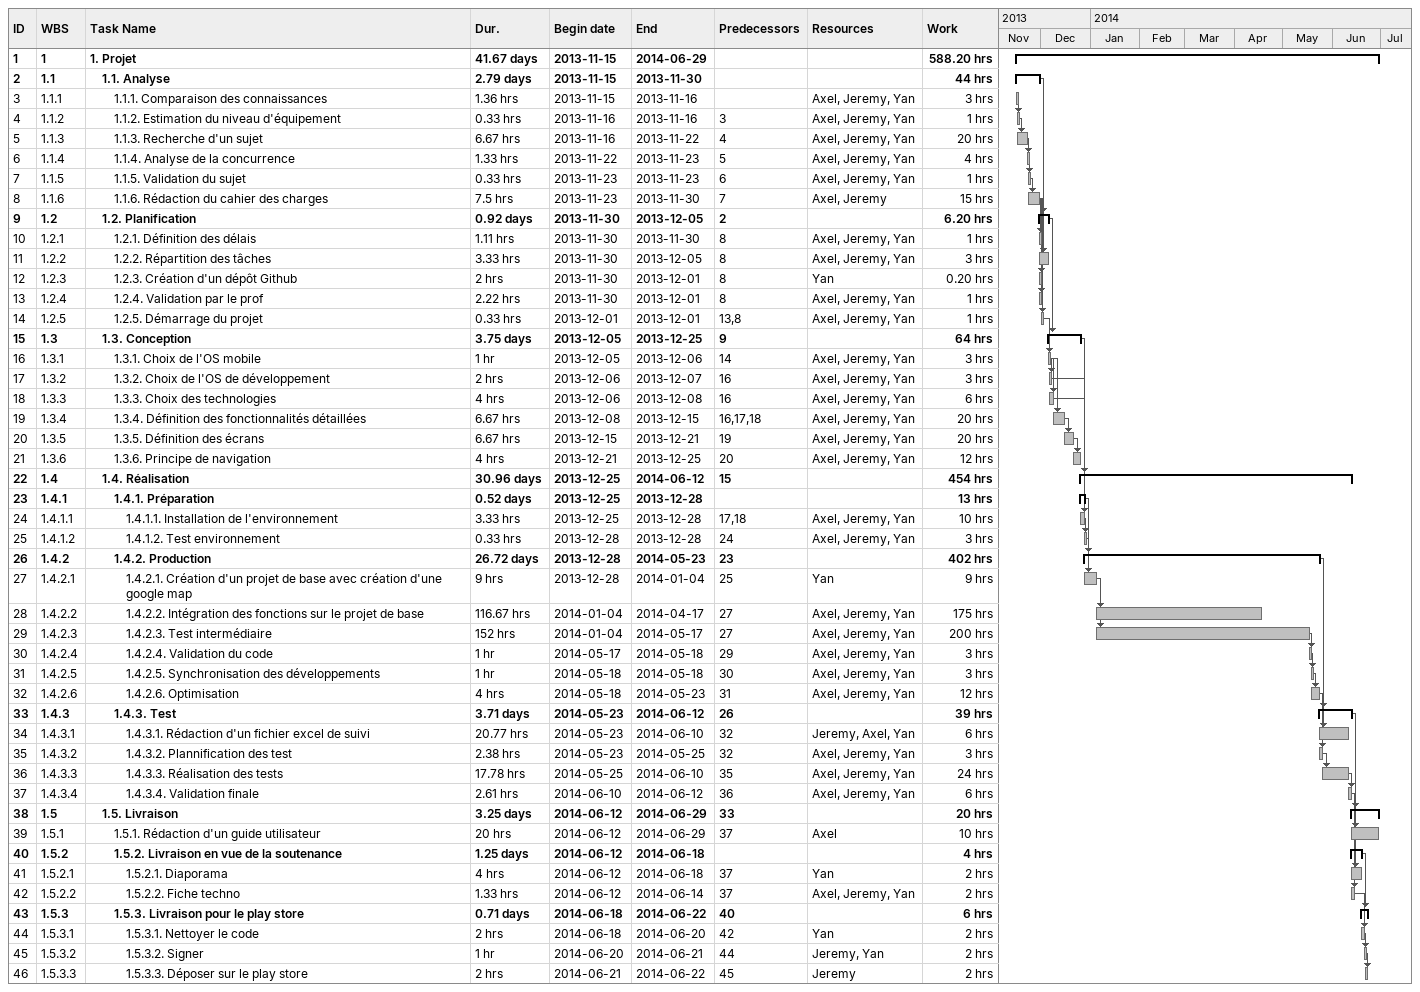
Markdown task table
| ID | WBS | Task | Duration | Start | Finish | Predecessors | Resources | Work (h) |
|---|---|---|---|---|---|---|---|---|
| 1 | 1 | **1. Projet** | 41.67d | 2013-11-15 | 2014-06-29 |  |  | 588.20 |
| 2 | 1.1 | **1.1. Analyse** | 2.79d | 2013-11-15 | 2013-11-30 |  |  | 44 |
| 3 | 1.1.1 | 1.1.1. Comparaison des connaissances | 1.36h | 2013-11-15 | 2013-11-16 |  | Axel, Jeremy, Yan | 3 |
| 4 | 1.1.2 | 1.1.2. Estimation du niveau d'équipement | 0.33h | 2013-11-16 | 2013-11-16 | 3 | Axel, Jeremy, Yan | 1 |
| 5 | 1.1.3 | 1.1.3. Recherche d'un sujet | 6.67h | 2013-11-16 | 2013-11-22 | 4 | Axel, Jeremy, Yan | 20 |
| 6 | 1.1.4 | 1.1.4. Analyse de la concurrence | 1.33h | 2013-11-22 | 2013-11-23 | 5 | Axel, Jeremy, Yan | 4 |
| 7 | 1.1.5 | 1.1.5. Validation du sujet | 0.33h | 2013-11-23 | 2013-11-23 | 6 | Axel, Jeremy, Yan | 1 |
| 8 | 1.1.6 | 1.1.6. Rédaction du cahier des charges | 7.5h | 2013-11-23 | 2013-11-30 | 7 | Axel, Jeremy | 15 |
| 9 | 1.2 | **1.2. Planification** | 0.92d | 2013-11-30 | 2013-12-05 | 2 |  | 6.20 |
| 10 | 1.2.1 | 1.2.1. Définition des délais | 1.11h | 2013-11-30 | 2013-11-30 | 8 | Axel, Jeremy, Yan | 1 |
| 11 | 1.2.2 | 1.2.2. Répartition des tâches | 3.33h | 2013-11-30 | 2013-12-05 | 8 | Axel, Jeremy, Yan | 3 |
| 12 | 1.2.3 | 1.2.3. Création d'un dépôt Github | 2h | 2013-11-30 | 2013-12-01 | 8 | Yan | 0.20 |
| 13 | 1.2.4 | 1.2.4. Validation par le prof | 2.22h | 2013-11-30 | 2013-12-01 | 8 | Axel, Jeremy, Yan | 1 |
| 14 | 1.2.5 | 1.2.5. Démarrage du projet | 0.33h | 2013-12-01 | 2013-12-01 | 13, 8 | Axel, Jeremy, Yan | 1 |
| 15 | 1.3 | **1.3. Conception** | 3.75d | 2013-12-05 | 2013-12-25 | 9 |  | 64 |
| 16 | 1.3.1 | 1.3.1. Choix de l'OS mobile | 1h | 2013-12-05 | 2013-12-06 | 14 | Axel, Jeremy, Yan | 3 |
| 17 | 1.3.2 | 1.3.2. Choix de l'OS de développement | 2h | 2013-12-06 | 2013-12-07 | 16 | Axel, Jeremy, Yan | 3 |
| 18 | 1.3.3 | 1.3.3. Choix des technologies | 4h | 2013-12-06 | 2013-12-08 | 16 | Axel, Jeremy, Yan | 6 |
| 19 | 1.3.4 | 1.3.4. Définition des fonctionnalités détaillées | 6.67h | 2013-12-08 | 2013-12-15 | 16, 17, 18 | Axel, Jeremy, Yan | 20 |
| 20 | 1.3.5 | 1.3.5. Définition des écrans | 6.67h | 2013-12-15 | 2013-12-21 | 19 | Axel, Jeremy, Yan | 20 |
| 21 | 1.3.6 | 1.3.6. Principe de navigation | 4h | 2013-12-21 | 2013-12-25 | 20 | Axel, Jeremy, Yan | 12 |
| 22 | 1.4 | **1.4. Réalisation** | 30.96d | 2013-12-25 | 2014-06-12 | 15 |  | 454 |
| 23 | 1.4.1 | **1.4.1. Préparation** | 0.52d | 2013-12-25 | 2013-12-28 |  |  | 13 |
| 24 | 1.4.1.1 | 1.4.1.1. Installation de l'environnement | 3.33h | 2013-12-25 | 2013-12-28 | 17, 18 | Axel, Jeremy, Yan | 10 |
| 25 | 1.4.1.2 | 1.4.1.2. Test environnement | 0.33h | 2013-12-28 | 2013-12-28 | 24 | Axel, Jeremy, Yan | 3 |
| 26 | 1.4.2 | **1.4.2. Production** | 26.72d | 2013-12-28 | 2014-05-23 | 23 |  | 402 |
| 27 | 1.4.2.1 | 1.4.2.1. Création d'un projet de base avec création d'une google map | 9h | 2013-12-28 | 2014-01-04 | 25 | Yan | 9 |
| 28 | 1.4.2.2 | 1.4.2.2. Intégration des fonctions sur le projet de base | 116.67h | 2014-01-04 | 2014-04-17 | 27 | Axel, Jeremy, Yan | 175 |
| 29 | 1.4.2.3 | 1.4.2.3. Test intermédiaire | 152h | 2014-01-04 | 2014-05-17 | 27 | Axel, Jeremy, Yan | 200 |
| 30 | 1.4.2.4 | 1.4.2.4. Validation du code | 1h | 2014-05-17 | 2014-05-18 | 29 | Axel, Jeremy, Yan | 3 |
| 31 | 1.4.2.5 | 1.4.2.5. Synchronisation des développements | 1h | 2014-05-18 | 2014-05-18 | 30 | Axel, Jeremy, Yan | 3 |
| 32 | 1.4.2.6 | 1.4.2.6. Optimisation | 4h | 2014-05-18 | 2014-05-23 | 31 | Axel, Jeremy, Yan | 12 |
| 33 | 1.4.3 | **1.4.3. Test** | 3.71d | 2014-05-23 | 2014-06-12 | 26 |  | 39 |
| 34 | 1.4.3.1 | 1.4.3.1. Rédaction d'un fichier excel de suivi | 20.77h | 2014-05-23 | 2014-06-10 | 32 | Jeremy, Axel, Yan | 6 |
| 35 | 1.4.3.2 | 1.4.3.2. Plannification des test | 2.38h | 2014-05-23 | 2014-05-25 | 32 | Axel, Jeremy, Yan | 3 |
| 36 | 1.4.3.3 | 1.4.3.3. Réalisation des tests | 17.78h | 2014-05-25 | 2014-06-10 | 35 | Axel, Jeremy, Yan | 24 |
| 37 | 1.4.3.4 | 1.4.3.4. Validation finale | 2.61h | 2014-06-10 | 2014-06-12 | 36 | Axel, Jeremy, Yan | 6 |
| 38 | 1.5 | **1.5. Livraison** | 3.25d | 2014-06-12 | 2014-06-29 | 33 |  | 20 |
| 39 | 1.5.1 | 1.5.1. Rédaction d'un guide utilisateur | 20h | 2014-06-12 | 2014-06-29 | 37 | Axel | 10 |
| 40 | 1.5.2 | **1.5.2. Livraison en vue de la soutenance** | 1.25d | 2014-06-12 | 2014-06-18 |  |  | 4 |
| 41 | 1.5.2.1 | 1.5.2.1. Diaporama | 4h | 2014-06-12 | 2014-06-18 | 37 | Yan | 2 |
| 42 | 1.5.2.2 | 1.5.2.2. Fiche techno | 1.33h | 2014-06-12 | 2014-06-14 | 37 | Axel, Jeremy, Yan | 2 |
| 43 | 1.5.3 | **1.5.3. Livraison pour le play store** | 0.71d | 2014-06-18 | 2014-06-22 | 40 |  | 6 |
| 44 | 1.5.3.1 | 1.5.3.1. Nettoyer le code | 2h | 2014-06-18 | 2014-06-20 | 42 | Yan | 2 |
| 45 | 1.5.3.2 | 1.5.3.2. Signer | 1h | 2014-06-20 | 2014-06-21 | 44 | Jeremy, Yan | 2 |
| 46 | 1.5.3.3 | 1.5.3.3. Déposer sur le play store | 2h | 2014-06-21 | 2014-06-22 | 45 | Jeremy | 2 |
